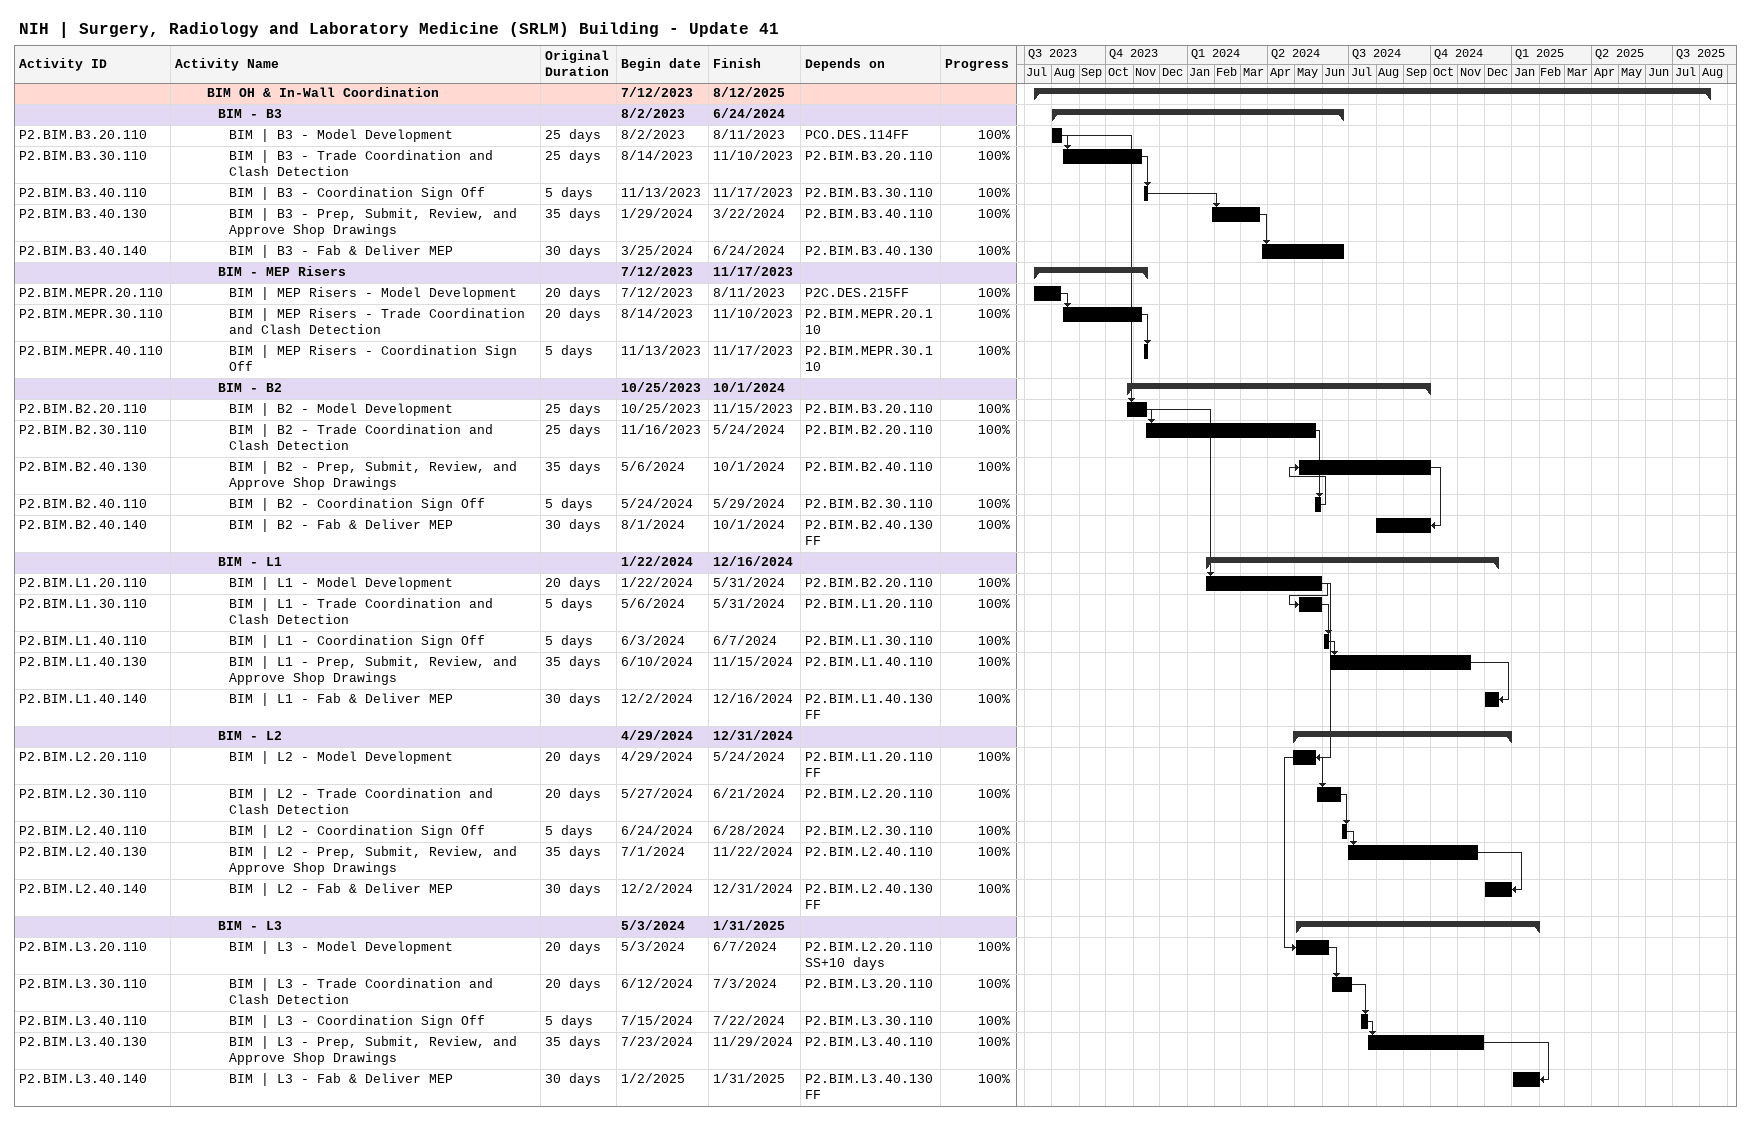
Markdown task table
NIH | Surgery, Radiology and Laboratory Medicine (SRLM) Building - Update 41

| ID | Level | Task | Original duration | Start | Finish | Predecessors | % complete |
|---|---|---|---|---|---|---|---|
|  | 4 | **BIM OH & In-Wall Coordination** |  | 2023-07-12 | 2025-08-12 |  |  |
|  | 5 | **BIM - B3** |  | 2023-08-02 | 2024-06-24 |  |  |
| P2.BIM.B3.20.110 | 6 | BIM \| B3 - Model Development | 25d | 2023-08-02 | 2023-08-11 | PCO.DES.114FF | 100 |
| P2.BIM.B3.30.110 | 6 | BIM \| B3 - Trade Coordination and Clash Detection | 25d | 2023-08-14 | 2023-11-10 | P2.BIM.B3.20.110 | 100 |
| P2.BIM.B3.40.110 | 6 | BIM \| B3 - Coordination Sign Off | 5d | 2023-11-13 | 2023-11-17 | P2.BIM.B3.30.110 | 100 |
| P2.BIM.B3.40.130 | 6 | BIM \| B3 - Prep, Submit, Review, and Approve Shop Drawings | 35d | 2024-01-29 | 2024-03-22 | P2.BIM.B3.40.110 | 100 |
| P2.BIM.B3.40.140 | 6 | BIM \| B3 - Fab & Deliver MEP | 30d | 2024-03-25 | 2024-06-24 | P2.BIM.B3.40.130 | 100 |
|  | 5 | **BIM - MEP Risers** |  | 2023-07-12 | 2023-11-17 |  |  |
| P2.BIM.MEPR.20.110 | 6 | BIM \| MEP Risers - Model Development | 20d | 2023-07-12 | 2023-08-11 | P2C.DES.215FF | 100 |
| P2.BIM.MEPR.30.110 | 6 | BIM \| MEP Risers - Trade Coordination and Clash Detection | 20d | 2023-08-14 | 2023-11-10 | P2.BIM.MEPR.20.110 | 100 |
| P2.BIM.MEPR.40.110 | 6 | BIM \| MEP Risers - Coordination Sign Off | 5d | 2023-11-13 | 2023-11-17 | P2.BIM.MEPR.30.110 | 100 |
|  | 5 | **BIM - B2** |  | 2023-10-25 | 2024-10-01 |  |  |
| P2.BIM.B2.20.110 | 6 | BIM \| B2 - Model Development | 25d | 2023-10-25 | 2023-11-15 | P2.BIM.B3.20.110 | 100 |
| P2.BIM.B2.30.110 | 6 | BIM \| B2 - Trade Coordination and Clash Detection | 25d | 2023-11-16 | 2024-05-24 | P2.BIM.B2.20.110 | 100 |
| P2.BIM.B2.40.130 | 6 | BIM \| B2 - Prep, Submit, Review, and Approve Shop Drawings | 35d | 2024-05-06 | 2024-10-01 | P2.BIM.B2.40.110 | 100 |
| P2.BIM.B2.40.110 | 6 | BIM \| B2 - Coordination Sign Off | 5d | 2024-05-24 | 2024-05-29 | P2.BIM.B2.30.110 | 100 |
| P2.BIM.B2.40.140 | 6 | BIM \| B2 - Fab & Deliver MEP | 30d | 2024-08-01 | 2024-10-01 | P2.BIM.B2.40.130FF | 100 |
|  | 5 | **BIM - L1** |  | 2024-01-22 | 2024-12-16 |  |  |
| P2.BIM.L1.20.110 | 6 | BIM \| L1 - Model Development | 20d | 2024-01-22 | 2024-05-31 | P2.BIM.B2.20.110 | 100 |
| P2.BIM.L1.30.110 | 6 | BIM \| L1 - Trade Coordination and Clash Detection | 5d | 2024-05-06 | 2024-05-31 | P2.BIM.L1.20.110 | 100 |
| P2.BIM.L1.40.110 | 6 | BIM \| L1 - Coordination Sign Off | 5d | 2024-06-03 | 2024-06-07 | P2.BIM.L1.30.110 | 100 |
| P2.BIM.L1.40.130 | 6 | BIM \| L1 - Prep, Submit, Review, and Approve Shop Drawings | 35d | 2024-06-10 | 2024-11-15 | P2.BIM.L1.40.110 | 100 |
| P2.BIM.L1.40.140 | 6 | BIM \| L1 - Fab & Deliver MEP | 30d | 2024-12-02 | 2024-12-16 | P2.BIM.L1.40.130FF | 100 |
|  | 5 | **BIM - L2** |  | 2024-04-29 | 2024-12-31 |  |  |
| P2.BIM.L2.20.110 | 6 | BIM \| L2 - Model Development | 20d | 2024-04-29 | 2024-05-24 | P2.BIM.L1.20.110FF | 100 |
| P2.BIM.L2.30.110 | 6 | BIM \| L2 - Trade Coordination and Clash Detection | 20d | 2024-05-27 | 2024-06-21 | P2.BIM.L2.20.110 | 100 |
| P2.BIM.L2.40.110 | 6 | BIM \| L2 - Coordination Sign Off | 5d | 2024-06-24 | 2024-06-28 | P2.BIM.L2.30.110 | 100 |
| P2.BIM.L2.40.130 | 6 | BIM \| L2 - Prep, Submit, Review, and Approve Shop Drawings | 35d | 2024-07-01 | 2024-11-22 | P2.BIM.L2.40.110 | 100 |
| P2.BIM.L2.40.140 | 6 | BIM \| L2 - Fab & Deliver MEP | 30d | 2024-12-02 | 2024-12-31 | P2.BIM.L2.40.130FF | 100 |
|  | 5 | **BIM - L3** |  | 2024-05-03 | 2025-01-31 |  |  |
| P2.BIM.L3.20.110 | 6 | BIM \| L3 - Model Development | 20d | 2024-05-03 | 2024-06-07 | P2.BIM.L2.20.110SS+10d | 100 |
| P2.BIM.L3.30.110 | 6 | BIM \| L3 - Trade Coordination and Clash Detection | 20d | 2024-06-12 | 2024-07-03 | P2.BIM.L3.20.110 | 100 |
| P2.BIM.L3.40.110 | 6 | BIM \| L3 - Coordination Sign Off | 5d | 2024-07-15 | 2024-07-22 | P2.BIM.L3.30.110 | 100 |
| P2.BIM.L3.40.130 | 6 | BIM \| L3 - Prep, Submit, Review, and Approve Shop Drawings | 35d | 2024-07-23 | 2024-11-29 | P2.BIM.L3.40.110 | 100 |
| P2.BIM.L3.40.140 | 6 | BIM \| L3 - Fab & Deliver MEP | 30d | 2025-01-02 | 2025-01-31 | P2.BIM.L3.40.130FF | 100 |
